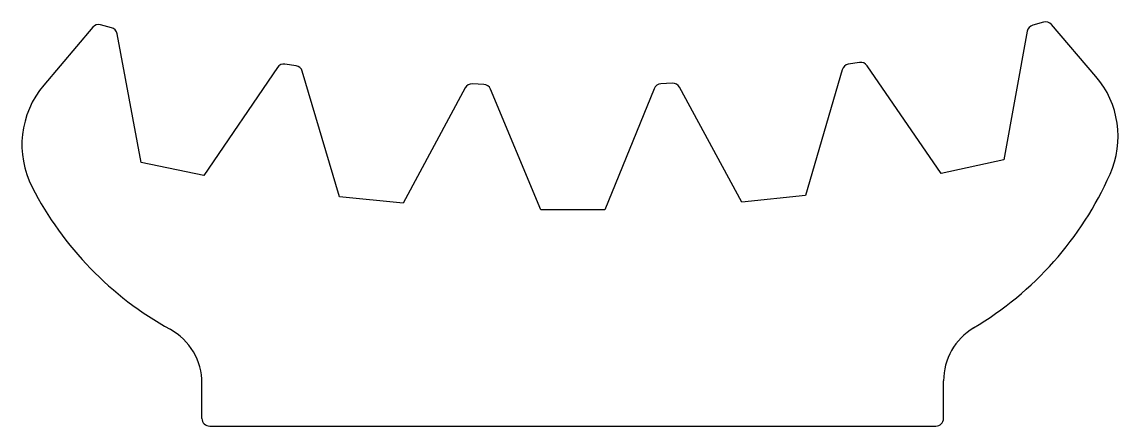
# Model space of a CAD drawing. Extents: x 434.7 to 470.2, y 673.8 to 686.8.
import ezdxf

# ---------------------------------------------------------------- set-up
doc = ezdxf.new("R2010")
doc.units = 0
doc.layers.get('0').update_dxf_attribs({"linetype": 'CONTINUOUS'})

msp = doc.modelspace()

# ---------------------------------------------------------------- linework, layer by layer
for p, q in [((467.776, 686.833), (467.422, 686.737)), ((437.001, 686.668), (435.42, 684.799)), ((437.61, 686.654), (437.256, 686.748)), ((438.568, 682.292), (437.792, 686.458)), ((467.242, 686.541), (466.489, 682.371)), ((469.465, 685.079), (468.031, 686.755)), ((443.584, 685.421), (443.222, 685.477)), ((461.817, 685.53), (461.455, 685.471)), ((464.465, 681.937), (462.063, 685.425)), ((442.977, 685.371), (440.595, 681.87)), ((444.988, 681.181), (443.785, 685.245)), ((461.255, 685.294), (460.071, 681.226)), ((449.056, 684.707), (447.048, 680.976)), ((449.655, 684.82), (449.288, 684.838)), ((455.171, 684.68), (453.572, 680.756)), ((455.754, 684.856), (455.389, 684.836)), ((458.012, 681.006), (455.988, 684.726)), ((451.502, 680.756), (449.873, 684.666)), ((440.595, 681.87), (438.568, 682.292)), ((466.489, 682.371), (464.465, 681.937)), ((447.048, 680.976), (444.988, 681.181)), ((460.071, 681.226), (458.012, 681.006)), ((453.572, 680.756), (451.502, 680.756)), ((440.537, 674.006), (440.537, 675.142)), ((464.537, 674.006), (464.537, 675.216)), ((440.787, 673.756), (464.287, 673.756))]:
    msp.add_line(p, q)
for centre, radius, start, end in [((467.841, 686.592), 0.25, 40.5579, 105.1606), ((437.192, 686.506), 0.25, 75.1606, 139.7632), ((437.546, 686.412), 0.25, 10.5519, 75.1606), ((467.488, 686.496), 0.25, 105.1606, 169.7693), ((443.184, 685.23), 0.25, 81.1606, 145.7632), ((443.545, 685.174), 0.25, 16.4903, 81.1606), ((461.495, 685.224), 0.25, 99.1606, 163.7693), ((461.857, 685.283), 0.25, 34.5579, 99.1606), ((467.186, 683.129), 3, 336.0184, 40.5579), ((437.71, 682.861), 3, 139.7632, 207.2235), ((449.276, 684.588), 0.25, 87.1606, 151.7152), ((449.643, 684.57), 0.25, 22.6059, 87.1606), ((455.403, 684.586), 0.25, 93.1606, 157.8308), ((455.768, 684.606), 0.25, 28.5579, 93.1606), ((459.876, 686.38), 11, 300.8203, 336.0184), ((444.824, 686.521), 11, 207.2235, 241.0771), ((438.537, 675.142), 2, 0, 61.0771), ((466.537, 675.216), 2, 120.8203, 180), ((440.787, 674.006), 0.25, 180, 270), ((464.287, 674.006), 0.25, 270, 360)]:
    msp.add_arc(centre, radius, start, end)

doc.saveas('drawing.dxf')
